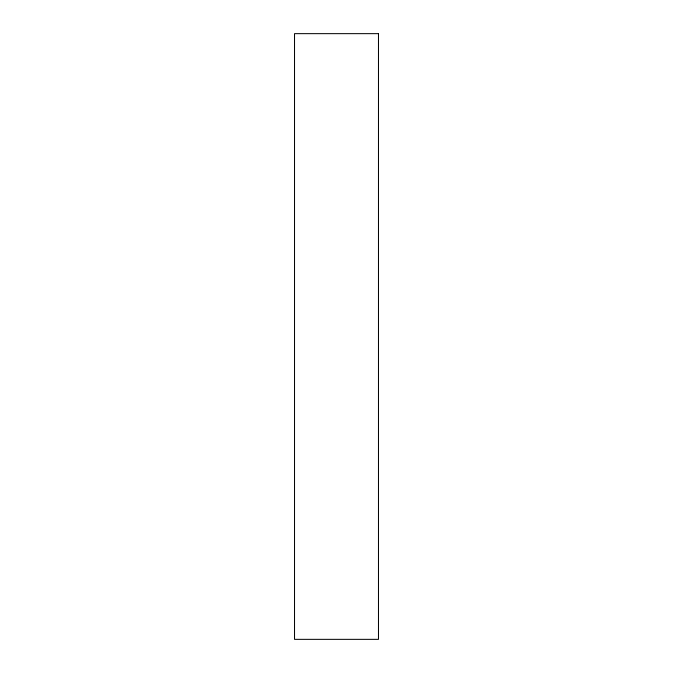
<?xml version="1.0" encoding="UTF-8"?>
<svg xmlns="http://www.w3.org/2000/svg" width="673" height="673" viewBox="0 0 673 673"><rect width="100%" height="100%" fill="white"/><g stroke="black" fill="none" stroke-linecap="round" stroke-linejoin="round"><path stroke-width="1.01" d="M378.478 33.65L294.522 33.65L294.522 639.35L378.478 639.35L378.478 33.65"/></g></svg>
